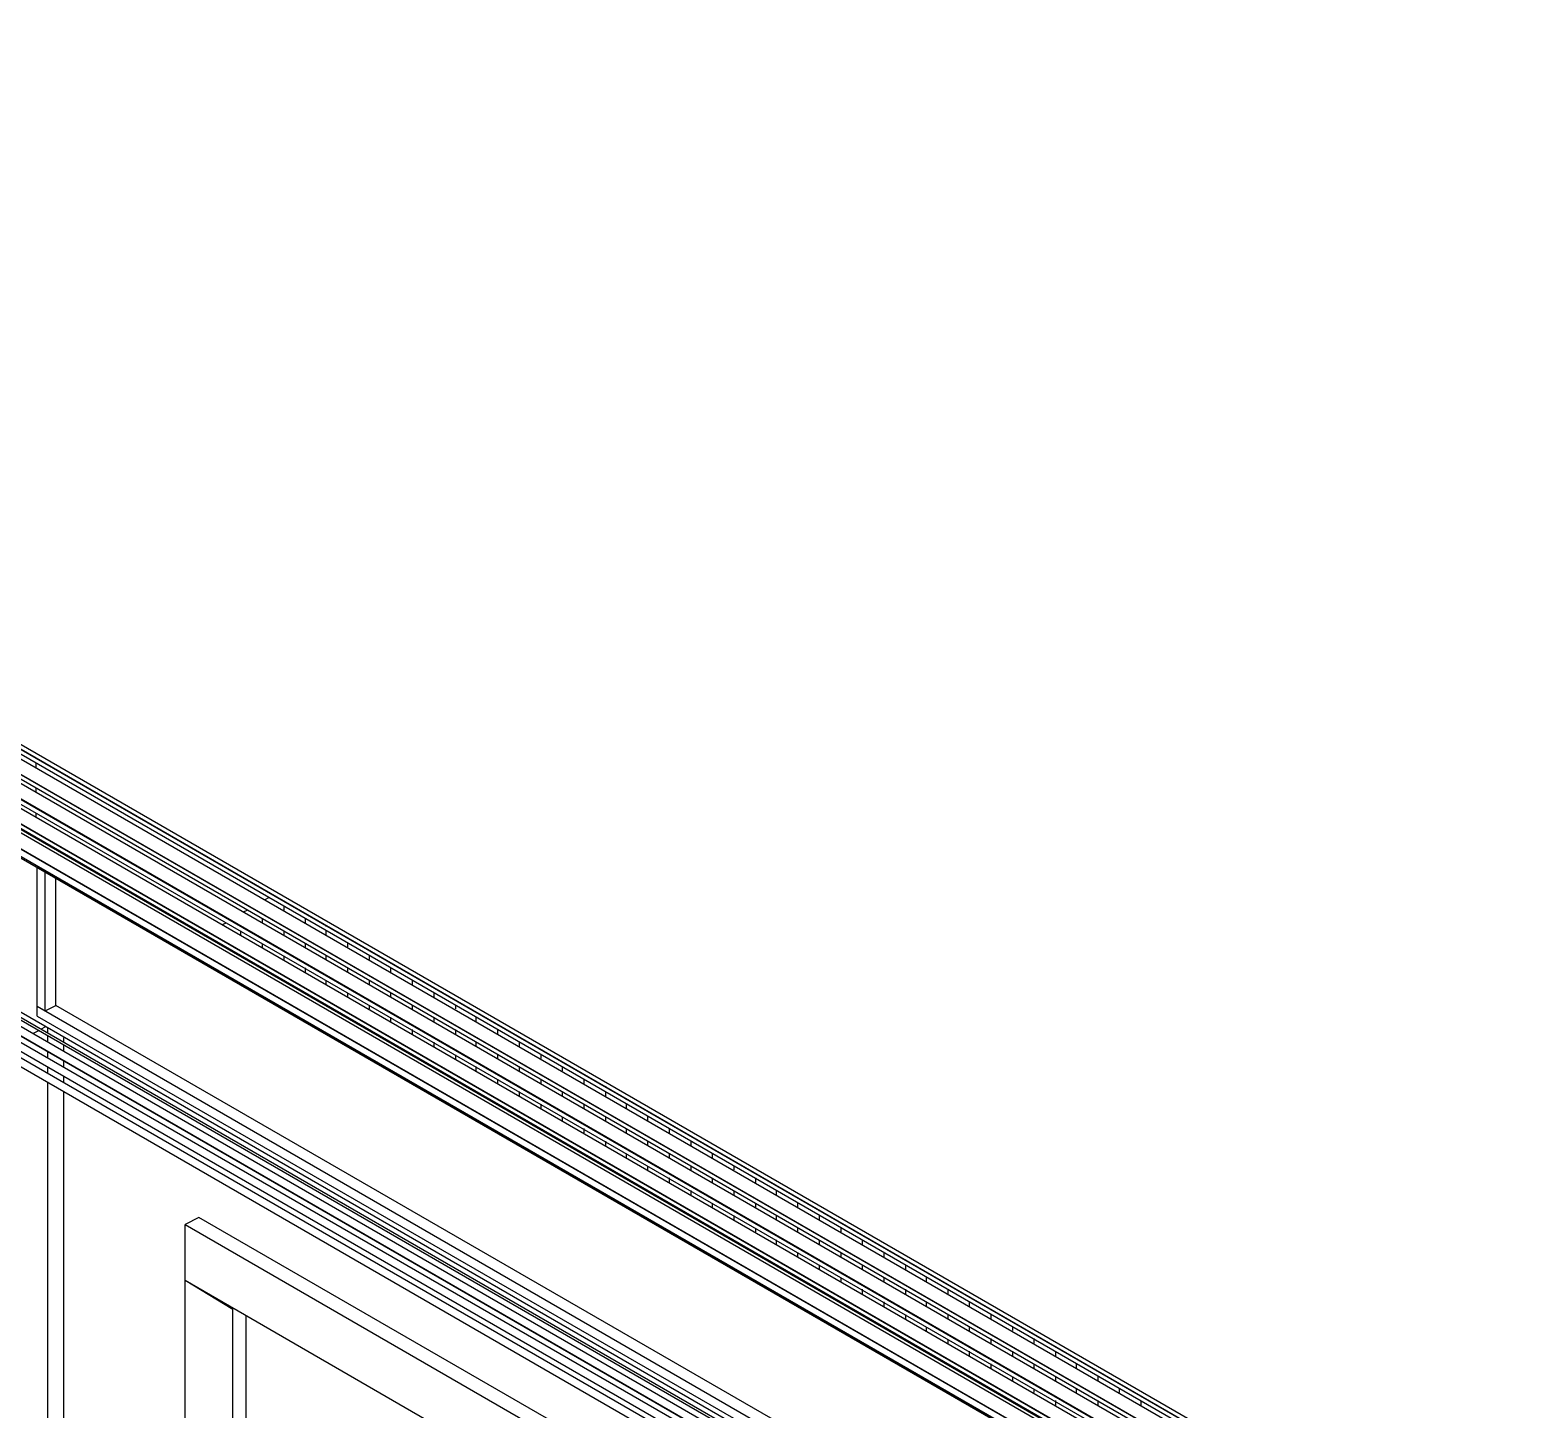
# Model space of a CAD drawing. Header units: inches. Extents: x 0.3 to 16.2, y 0.3 to 11.4.
# Drawn here: x 11.185 to 11.839, y 9.293 to 9.898 of the extents above; entities that cross this region are included whole.
import ezdxf

# ---------------------------------------------------------------- set-up
doc = ezdxf.new("R2010")
doc.units = ezdxf.units.IN
doc.header["$LTSCALE"] = 0.009843
doc.header["$MEASUREMENT"] = 0
doc.layers.add('GEOMETRY', color=7, linetype='Continuous')

msp = doc.modelspace()

# ---------------------------------------------------------------- linework, layer by layer
at = {"layer": 'GEOMETRY'}
for p, q in [((10.63858, 9.89567), (12.9437, 8.56496)), ((10.63858, 9.89567), (12.9437, 8.56496)), ((10.63898, 9.89764), (12.9437, 8.56693)), ((10.63898, 9.89764), (12.9437, 8.56693)), ((10.63898, 9.89567), (12.9437, 8.56496)), ((10.63543, 9.89331), (12.94331, 8.56102)), ((10.63543, 9.89331), (12.94331, 8.56102)), ((10.63858, 9.8937), (12.9437, 8.56299)), ((10.63543, 9.88661), (12.94331, 8.55433)), ((10.63543, 9.88268), (12.94331, 8.55)), ((10.63543, 9.88268), (12.94331, 8.55)), ((10.63858, 9.88465), (12.9437, 8.55394)), ((10.63858, 9.88465), (12.9437, 8.55394)), ((10.63858, 9.88465), (12.9437, 8.55394)), ((10.63858, 9.88268), (12.9437, 8.55197)), ((10.63543, 9.87559), (12.94331, 8.54331)), ((10.63543, 9.87165), (12.94331, 8.53937)), ((10.63543, 9.87165), (12.94331, 8.53937)), ((10.63858, 9.87402), (12.9437, 8.54331)), ((10.63858, 9.87402), (12.9437, 8.54331)), ((10.63858, 9.87402), (12.9437, 8.54331)), ((10.63858, 9.87165), (12.9437, 8.54094)), ((10.63543, 9.86496), (12.94331, 8.53268)), ((10.63858, 9.86299), (12.9437, 8.53228)), ((10.63858, 9.86299), (12.9437, 8.53228)), ((10.63858, 9.86299), (12.9437, 8.53228)), ((10.63543, 9.86102), (12.94331, 8.52835)), ((10.63543, 9.86102), (12.94331, 8.52835)), ((10.63858, 9.86102), (12.9437, 8.53031)), ((10.63543, 9.85394), (12.94331, 8.52165)), ((10.63858, 9.85197), (12.9437, 8.52126)), ((10.64134, 9.84724), (12.9437, 8.51811)), ((10.64685, 9.84331), (12.9437, 8.51732)), ((10.67559, 9.83937), (12.94567, 8.52835)), ((10.67559, 9.83937), (12.94567, 8.52835)), ((10.68858, 9.83425), (12.94685, 8.53031)), ((10.68858, 9.83425), (12.94685, 8.53031)), ((10.73268, 9.72638), (12.89606, 8.47717)), ((10.72756, 9.7189), (12.89606, 8.46693)), ((10.7311, 9.72087), (12.89606, 8.47087)), ((10.7311, 9.72087), (12.89606, 8.47087)), ((10.73268, 9.72402), (12.89606, 8.4748)), ((10.73268, 9.72402), (12.89606, 8.4748)), ((10.73268, 9.72283), (12.89606, 8.47362)), ((10.7252, 9.71732), (12.89606, 8.46417)), ((10.7252, 9.71732), (12.89606, 8.46417)), ((10.73189, 9.71614), (12.89606, 8.46693)), ((10.73189, 9.70945), (12.89606, 8.45984)), ((10.73189, 9.70945), (12.89606, 8.45984)), ((10.73189, 9.70669), (12.89606, 8.45748)), ((10.73189, 9.70669), (12.89606, 8.45748)), ((10.73189, 9.70276), (12.89606, 8.45315)), ((11.18819, 9.57835), (11.18819, 9.57835)), ((11.18819, 9.57441), (11.18819, 9.57638)), ((11.18819, 9.56339), (11.18819, 9.56535)), ((11.18819, 9.55276), (11.18819, 9.55433)), ((11.18858, 9.53071), (12.45157, 8.80157)), ((11.18858, 9.53071), (11.19213, 9.52874)), ((11.18858, 9.53071), (11.19213, 9.52874)), ((11.18858, 9.46969), (11.18858, 9.53071)), ((11.19213, 9.46772), (11.19213, 9.52874)), ((11.19685, 9.47008), (11.19685, 9.52598)), ((11.28858, 9.51654), (11.29016, 9.51732)), ((11.28858, 9.51654), (11.29016, 9.51732)), ((11.29213, 9.5185), (11.29213, 9.5185)), ((11.29213, 9.5185), (11.29213, 9.5185)), ((11.29685, 9.51575), (11.29685, 9.51575)), ((11.27913, 9.51102), (11.28071, 9.51181)), ((11.27913, 9.51102), (11.28071, 9.51181)), ((11.29685, 9.51181), (11.29685, 9.51378)), ((11.3063, 9.51024), (11.3063, 9.51024)), ((11.26969, 9.50551), (11.27165, 9.5063)), ((11.26969, 9.50551), (11.27165, 9.5063)), ((11.27795, 9.50079), (11.27795, 9.50276)), ((11.2874, 9.5063), (11.2874, 9.50827)), ((11.29685, 9.50079), (11.29685, 9.50276)), ((11.3063, 9.5063), (11.3063, 9.50827)), ((11.31535, 9.50472), (11.31535, 9.50512)), ((11.31535, 9.50079), (11.31535, 9.50276)), ((11.2874, 9.49528), (11.2874, 9.49724)), ((11.3063, 9.49528), (11.3063, 9.49724)), ((11.3248, 9.49961), (11.3248, 9.49961)), ((11.3248, 9.49567), (11.3248, 9.49724)), ((11.29685, 9.49016), (11.29685, 9.49173)), ((11.31535, 9.49016), (11.31535, 9.49213)), ((11.33425, 9.49409), (11.33425, 9.49409)), ((11.33425, 9.49016), (11.33425, 9.49213)), ((11.3063, 9.48465), (11.3063, 9.48661)), ((11.3248, 9.48465), (11.3248, 9.48661)), ((11.3437, 9.48858), (11.3437, 9.48858)), ((11.3437, 9.48465), (11.3437, 9.48661)), ((11.35315, 9.48307), (11.35315, 9.48346)), ((11.31535, 9.47913), (11.31535, 9.4811)), ((11.33425, 9.47913), (11.33425, 9.4811)), ((11.35315, 9.47913), (11.35315, 9.4811)), ((11.3626, 9.47756), (11.3626, 9.47795)), ((11.19213, 9.46772), (11.19685, 9.47008)), ((12.44803, 8.74803), (11.19685, 9.47008)), ((11.3248, 9.47362), (11.3248, 9.47559)), ((11.33425, 9.4685), (11.33425, 9.47008)), ((11.3437, 9.47362), (11.3437, 9.47559)), ((11.35315, 9.4685), (11.35315, 9.47008)), ((11.3626, 9.47362), (11.3626, 9.47559)), ((11.37205, 9.47244), (11.37205, 9.47244)), ((11.37205, 9.4685), (11.37205, 9.47008)), ((11.18858, 9.46969), (12.45157, 8.74055)), ((11.18858, 9.46969), (12.45157, 8.74055)), ((11.18858, 9.46969), (11.19213, 9.46772)), ((11.18858, 9.46535), (11.18858, 9.46969)), ((11.18858, 9.46535), (12.45157, 8.73661)), ((11.3437, 9.46299), (11.3437, 9.46496)), ((11.3626, 9.46299), (11.3626, 9.46496)), ((11.3811, 9.46693), (11.3811, 9.46693)), ((11.3811, 9.46299), (11.3811, 9.46496)), ((11.18701, 9.45787), (11.18937, 9.45906)), ((11.18701, 9.45787), (11.18937, 9.45906)), ((11.19055, 9.45984), (11.19213, 9.46063)), ((11.19055, 9.45984), (11.19213, 9.46063)), ((11.19331, 9.45787), (11.19331, 9.46024)), ((11.35315, 9.45748), (11.35315, 9.45945)), ((11.37205, 9.45748), (11.37205, 9.45945)), ((11.39055, 9.46142), (11.39055, 9.46142)), ((11.39055, 9.45748), (11.39055, 9.45945)), ((11.19331, 9.45394), (11.19331, 9.45669)), ((11.20039, 9.45394), (11.20039, 9.45591)), ((11.20039, 9.45), (11.20039, 9.45276)), ((11.3626, 9.45197), (11.3626, 9.45394)), ((11.3811, 9.45197), (11.3811, 9.45394)), ((11.4, 9.45591), (11.4, 9.4563)), ((11.4, 9.45197), (11.4, 9.45394)), ((11.40945, 9.45079), (11.40945, 9.45079)), ((11.19331, 9.44724), (11.19331, 9.45)), ((11.20039, 9.44291), (11.20039, 9.44567)), ((11.37205, 9.44646), (11.37205, 9.44843)), ((11.39055, 9.44685), (11.39055, 9.44843)), ((11.40945, 9.44685), (11.40945, 9.44843)), ((11.4189, 9.44528), (11.4189, 9.44528)), ((11.19331, 9.44055), (11.19331, 9.44291)), ((11.20039, 9.43622), (11.20039, 9.43898)), ((11.3811, 9.44134), (11.3811, 9.44331)), ((11.39055, 9.43583), (11.39055, 9.4378)), ((11.4, 9.44134), (11.4, 9.44331)), ((11.40945, 9.43583), (11.40945, 9.4378)), ((11.4189, 9.44134), (11.4189, 9.44331)), ((11.42835, 9.43976), (11.42835, 9.43976)), ((11.42835, 9.43583), (11.42835, 9.4378)), ((11.19331, 8.72835), (11.19331, 9.43622)), ((11.20039, 8.82756), (11.20039, 9.43228)), ((11.4, 9.43031), (11.4, 9.43228)), ((11.4189, 9.43031), (11.4189, 9.43228)), ((11.4378, 9.43425), (11.4378, 9.43465)), ((11.4378, 9.43031), (11.4378, 9.43228)), ((11.40945, 9.4248), (11.40945, 9.42677)), ((11.42835, 9.4248), (11.42835, 9.42677)), ((11.44685, 9.42874), (11.44685, 9.42913)), ((11.44685, 9.4248), (11.44685, 9.42677)), ((11.4189, 9.41969), (11.4189, 9.42126)), ((11.4378, 9.41969), (11.4378, 9.42126)), ((11.4563, 9.42362), (11.4563, 9.42362)), ((11.4563, 9.41969), (11.4563, 9.42126)), ((11.46575, 9.41811), (11.46575, 9.41811)), ((11.42835, 9.41417), (11.42835, 9.41614)), ((11.44685, 9.41417), (11.44685, 9.41614)), ((11.46575, 9.41417), (11.46575, 9.41614)), ((11.4752, 9.4126), (11.4752, 9.4126)), ((11.4378, 9.40866), (11.4378, 9.41063)), ((11.44685, 9.40315), (11.44685, 9.40512)), ((11.4563, 9.40866), (11.4563, 9.41063)), ((11.46575, 9.40315), (11.46575, 9.40512)), ((11.4752, 9.40866), (11.4752, 9.41063)), ((11.48465, 9.40709), (11.48465, 9.40748)), ((11.48465, 9.40315), (11.48465, 9.40512)), ((11.4563, 9.39764), (11.4563, 9.39961)), ((11.4752, 9.39803), (11.4752, 9.39961)), ((11.49409, 9.40197), (11.49409, 9.40197)), ((11.49409, 9.39803), (11.49409, 9.39961)), ((11.46575, 9.39252), (11.46575, 9.39449)), ((11.48465, 9.39252), (11.48465, 9.39449)), ((11.50354, 9.39646), (11.50354, 9.39646)), ((11.50354, 9.39252), (11.50354, 9.39449)), ((11.4752, 9.38701), (11.4752, 9.38898)), ((11.49409, 9.38701), (11.49409, 9.38898)), ((11.5126, 9.39094), (11.5126, 9.39094)), ((11.5126, 9.38701), (11.5126, 9.38898)), ((11.52205, 9.38543), (11.52205, 9.38583)), ((11.48465, 9.3815), (11.48465, 9.38346)), ((11.50354, 9.3815), (11.50354, 9.38346)), ((11.52205, 9.3815), (11.52205, 9.38346)), ((11.5315, 9.37992), (11.5315, 9.38031)), ((11.25945, 9.37717), (11.25354, 9.37402)), ((11.25354, 9.37402), (11.83071, 9.04055)), ((11.25354, 9.37402), (11.83071, 9.04055)), ((11.25354, 9.34961), (11.25354, 9.37402)), ((11.83661, 9.04409), (11.25945, 9.37717)), ((11.49409, 9.37598), (11.49409, 9.37795)), ((11.50354, 9.37087), (11.50354, 9.37244)), ((11.5126, 9.37598), (11.5126, 9.37795)), ((11.52205, 9.37087), (11.52205, 9.37244)), ((11.5315, 9.37598), (11.5315, 9.37795)), ((11.54094, 9.3748), (11.54094, 9.3748)), ((11.54094, 9.37087), (11.54094, 9.37283)), ((11.5126, 9.36535), (11.5126, 9.36732)), ((11.5315, 9.36535), (11.5315, 9.36732)), ((11.55039, 9.36929), (11.55039, 9.36929)), ((11.55039, 9.36535), (11.55039, 9.36732)), ((11.52205, 9.35984), (11.52205, 9.36181)), ((11.54094, 9.35984), (11.54094, 9.36181)), ((11.55984, 9.36378), (11.55984, 9.36417)), ((11.55984, 9.35984), (11.55984, 9.36181)), ((11.5315, 9.35433), (11.5315, 9.3563)), ((11.55039, 9.35433), (11.55039, 9.3563)), ((11.56929, 9.35827), (11.56929, 9.35866)), ((11.56929, 9.35433), (11.56929, 9.3563)), ((11.57835, 9.35315), (11.57835, 9.35315)), ((11.25354, 9.34961), (11.83071, 9.01614)), ((11.25354, 9.34961), (11.27441, 9.33701)), ((11.25354, 9.34961), (11.27441, 9.33701)), ((11.25354, 8.8689), (11.25354, 9.34961)), ((11.54094, 9.34921), (11.54094, 9.35079)), ((11.55984, 9.34921), (11.55984, 9.35079)), ((11.57835, 9.34921), (11.57835, 9.35079)), ((11.5878, 9.34764), (11.5878, 9.34764)), ((11.55039, 9.3437), (11.55039, 9.34567)), ((11.55984, 9.33819), (11.55984, 9.34016)), ((11.56929, 9.3437), (11.56929, 9.34567)), ((11.57835, 9.33819), (11.57835, 9.34016)), ((11.5878, 9.3437), (11.5878, 9.34567)), ((11.59724, 9.34213), (11.59724, 9.34213)), ((11.59724, 9.33819), (11.59724, 9.34016)), ((11.27441, 8.85669), (11.27441, 9.33701)), ((11.28031, 8.85984), (11.28031, 9.33386)), ((11.56929, 9.33268), (11.56929, 9.33465)), ((11.5878, 9.33268), (11.5878, 9.33465)), ((11.60669, 9.33661), (11.60669, 9.33701)), ((11.60669, 9.33268), (11.60669, 9.33465)), ((11.57835, 9.32717), (11.57835, 9.32913)), ((11.59724, 9.32717), (11.59724, 9.32913)), ((11.61614, 9.3315), (11.61614, 9.3315)), ((11.61614, 9.32756), (11.61614, 9.32913)), ((11.5878, 9.32205), (11.5878, 9.32362)), ((11.60669, 9.32205), (11.60669, 9.32402)), ((11.62559, 9.32598), (11.62559, 9.32598)), ((11.62559, 9.32205), (11.62559, 9.32402)), ((11.63504, 9.32047), (11.63504, 9.32047)), ((11.59724, 9.31654), (11.59724, 9.3185)), ((11.61614, 9.31654), (11.61614, 9.3185)), ((11.63504, 9.31654), (11.63504, 9.3185)), ((11.64409, 9.31496), (11.64409, 9.31535)), ((11.60669, 9.31102), (11.60669, 9.31299)), ((11.61614, 9.30551), (11.61614, 9.30748)), ((11.62559, 9.31102), (11.62559, 9.31299)), ((11.63504, 9.30551), (11.63504, 9.30748)), ((11.64409, 9.31102), (11.64409, 9.31299)), ((11.65354, 9.30945), (11.65354, 9.30984)), ((11.65354, 9.30551), (11.65354, 9.30748)), ((11.62559, 9.30039), (11.62559, 9.30197)), ((11.64409, 9.30039), (11.64409, 9.30197)), ((11.66299, 9.30433), (11.66299, 9.30433)), ((11.66299, 9.30039), (11.66299, 9.30197)), ((11.63504, 9.29488), (11.63504, 9.29685)), ((11.65354, 9.29488), (11.65354, 9.29685)), ((11.67244, 9.29882), (11.67244, 9.29882)), ((11.67244, 9.29488), (11.67244, 9.29685)), ((11.68189, 9.29331), (11.68189, 9.29331))]:
    msp.add_line(p, q, dxfattribs=at)

doc.saveas('drawing.dxf')
